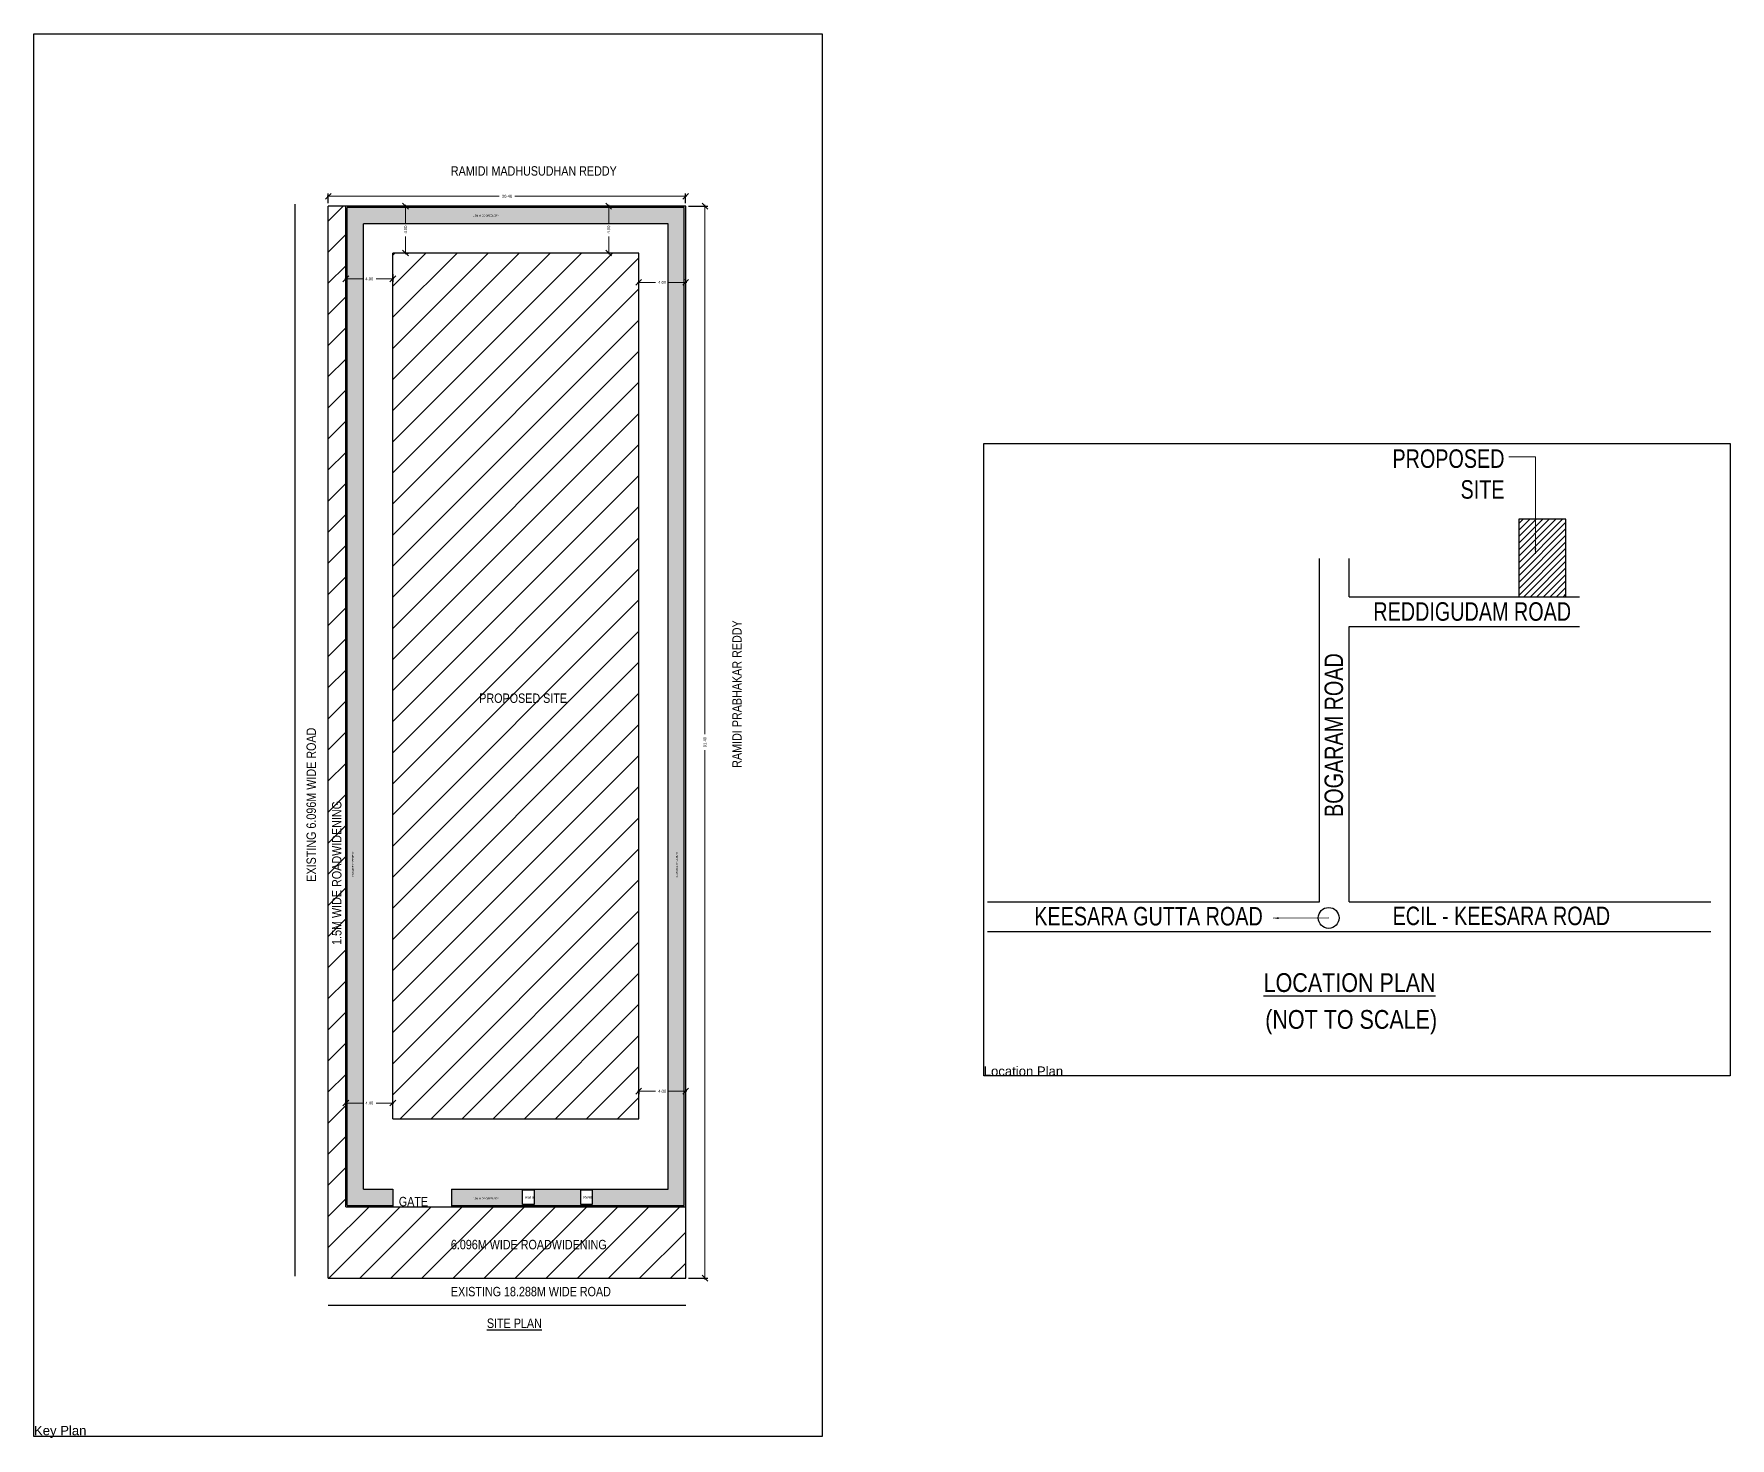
# Model space of a CAD drawing. Header units: metres. Extents: x 25391 to 25818, y 51852 to 52034.
# Drawn here: x 25614.7 to 25687.1, y 51974.1 to 52034 of the extents above; entities that cross this region are included whole.
import ezdxf

# ---------------------------------------------------------------- set-up
doc = ezdxf.new("R2010")
doc.units = ezdxf.units.M
doc.header["$MEASUREMENT"] = 0
doc.layers.get('0').update_dxf_attribs({"true_color": 0xffffff})
doc.layers.add('__BN_KeyPlan', color=7, linetype='Continuous', true_color=0x4682b4)
doc.layers.add('__BN_LocationPlan', color=7, linetype='Continuous', true_color=0x8b0000)
doc.layers.add('_Room', color=72, linetype='Continuous')
doc.layers.add('h', color=7, linetype='Continuous')
doc.styles.add('BuildNowFont', font='arial.ttf')
doc.styles.add('PreDCRFont', font='arial.ttf', dxfattribs={"height": 0.25})
doc.styles.add('ROMANC', font='BKANT.TTF', dxfattribs={"width": 0.8})
doc.styles.get("Standard").update_dxf_attribs({"font": 'swissc.ttf'})
doc.dimstyles.new('PDCR-PLOT-INT', dxfattribs={"dimtxt": 0.25, "dimasz": 0.23, "dimexe": 0.25, "dimexo": 0.25, "dimgap": 0.25, "dimtad": 0, "dimzin": 0, "dimdsep": 46, "dimtxsty": 'PreDCRFont', "dimblk": 'OBLIQUE', "dimcen": 0.5, "dimdle": 0.1, "dimadec": 0, "dimazin": 0, "dimtfac": 1, "dimtix": 1, "dimtofl": 0, "dimtmove": 1, "dimatfit": 1, "dimfxl": 1, "dimtolj": 1, "dimtzin": 0, "dimlwd": 15, "dimarcsym": 0})
pattern_1 = [(90, (-25300.77082, -51848.6513), (-0.3535533905, 0.3535533905), [0.09375, -0.6133567815]), (45, (-25300.7708, -51848.6513), (-0.3535533906, 0.3535533906), [0.09375, -0.40625]), (135, (-25300.7708, -51848.6513), (-0.3535533906, -0.3535533906), [0.09375, -0.40625])]

# ---------------------------------------------------------------- blocks, each defined once
blk = doc.blocks.new('_Oblique')
at = {"color": 0, "linetype": 'ByBlock', "lineweight": -2}
blk.add_line((-0.5, -0.5), (0.5, 0.5), dxfattribs=at)
blk = doc.blocks.new('*D48')
at = {"color": 0, "lineweight": 15, "ltscale": 2, "transparency": 16777216}
for p, q in [((4.23, 17.23), (5.75, 17.23)), ((8.43, 17.23), (6.91, 17.23))]:
    blk.add_line(p, q, dxfattribs=at)
at = {"layer": 'Defpoints', "color": 0, "ltscale": 2, "transparency": 16777216}
for p in [(4.33, 17.23), (4.33, 17.23), (8.33, 17.23)]:
    blk.add_point(p, dxfattribs=at)
at = {"color": 0, "lineweight": 15, "ltscale": 2, "transparency": 16777216, "xscale": 0.5, "yscale": 0.5, "zscale": 0.5, "rotation": 180}
blk.add_blockref('_Oblique', (4.33, 17.23), dxfattribs=at)
at = {"color": 0, "lineweight": 15, "ltscale": 2, "transparency": 16777216, "xscale": 0.5, "yscale": 0.5, "zscale": 0.5}
blk.add_blockref('_Oblique', (8.33, 17.23), dxfattribs=at)
at = {"color": 0, "ltscale": 2, "transparency": 16777216, "insert": (6.33, 17.23), "char_height": 0.25, "attachment_point": 5, "style": 'PreDCRFont'}
blk.add_mtext('\\A1;4.00', dxfattribs=at)
blk = doc.blocks.new('*D49')
at = {"color": 0, "lineweight": 15, "ltscale": 2, "transparency": 16777216}
for p, q in [((4.23, 87.5), (5.75, 87.5)), ((8.43, 87.5), (6.91, 87.5))]:
    blk.add_line(p, q, dxfattribs=at)
at = {"color": 0, "lineweight": -2, "ltscale": 2, "transparency": 16777216}
for p, q in [((4.33, 87.91), (4.33, 87.25)), ((8.33, 87.91), (8.33, 87.25))]:
    blk.add_line(p, q, dxfattribs=at)
at = {"layer": 'Defpoints', "color": 0, "ltscale": 2, "transparency": 16777216}
for p in [(4.33, 88.16), (4.33, 87.5), (8.33, 88.16)]:
    blk.add_point(p, dxfattribs=at)
at = {"color": 0, "lineweight": 15, "ltscale": 2, "transparency": 16777216, "xscale": 0.5, "yscale": 0.5, "zscale": 0.5, "rotation": 180}
blk.add_blockref('_Oblique', (4.33, 87.5), dxfattribs=at)
at = {"color": 0, "lineweight": 15, "ltscale": 2, "transparency": 16777216, "xscale": 0.5, "yscale": 0.5, "zscale": 0.5}
blk.add_blockref('_Oblique', (8.33, 87.5), dxfattribs=at)
at = {"color": 0, "ltscale": 2, "transparency": 16777216, "insert": (6.33, 87.5), "char_height": 0.25, "attachment_point": 5, "style": 'PreDCRFont'}
blk.add_mtext('\\A1;4.00', dxfattribs=at)
blk = doc.blocks.new('*D41')
at = {"color": 0, "lineweight": 15, "ltscale": 2, "transparency": 16777216}
for p, q in [((25408.97, 52033.75), (25408.97, 52032.23)), ((25408.97, 52029.55), (25408.97, 52031.07))]:
    blk.add_line(p, q, dxfattribs=at)
at = {"color": 0, "lineweight": -2, "ltscale": 2, "transparency": 16777216}
for p, q in [((25409.02, 52033.65), (25409.22, 52033.65)), ((25409.02, 52029.65), (25409.22, 52029.65))]:
    blk.add_line(p, q, dxfattribs=at)
at = {"layer": 'Defpoints', "color": 0, "ltscale": 2, "transparency": 16777216}
for p in [(25408.77, 52033.65), (25408.97, 52033.65), (25408.77, 52029.65)]:
    blk.add_point(p, dxfattribs=at)
at = {"color": 0, "lineweight": 15, "ltscale": 2, "transparency": 16777216, "xscale": 0.5, "yscale": 0.5, "zscale": 0.5}
for p, rotation in [((25408.97, 52033.65), 90), ((25408.97, 52029.65), 270)]:
    blk.add_blockref('_Oblique', p, dxfattribs=dict(at, rotation=rotation))
at = {"color": 0, "ltscale": 2, "transparency": 16777216, "insert": (25408.97, 52031.65), "char_height": 0.25, "attachment_point": 5, "rotation": 90, "style": 'PreDCRFont'}
blk.add_mtext('\\A1;4.00', dxfattribs=at)
blk = doc.blocks.new('*D42')
at = {"color": 0, "lineweight": -2, "ltscale": 2, "transparency": 16777216}
for p, q in [((25426.26, 52033.65), (25426.05, 52033.65)), ((25426.26, 52029.65), (25426.05, 52029.65))]:
    blk.add_line(p, q, dxfattribs=at)
at = {"color": 0, "lineweight": 15, "ltscale": 2, "transparency": 16777216}
for p, q in [((25426.3, 52033.75), (25426.3, 52032.23)), ((25426.3, 52029.55), (25426.3, 52031.07))]:
    blk.add_line(p, q, dxfattribs=at)
at = {"layer": 'Defpoints', "color": 0, "ltscale": 2, "transparency": 16777216}
for p in [(25426.3, 52033.65), (25426.51, 52033.65), (25426.51, 52029.65)]:
    blk.add_point(p, dxfattribs=at)
at = {"color": 0, "lineweight": 15, "ltscale": 2, "transparency": 16777216, "xscale": 0.5, "yscale": 0.5, "zscale": 0.5}
for p, rotation in [((25426.3, 52033.65), 90), ((25426.3, 52029.65), 270)]:
    blk.add_blockref('_Oblique', p, dxfattribs=dict(at, rotation=rotation))
at = {"color": 0, "ltscale": 2, "transparency": 16777216, "insert": (25426.3, 52031.65), "char_height": 0.25, "attachment_point": 5, "rotation": 90, "style": 'PreDCRFont'}
blk.add_mtext('\\A1;4.00', dxfattribs=at)
blk = doc.blocks.new('*D43')
at = {"color": 0, "lineweight": 15, "ltscale": 2, "transparency": 16777216}
for p, q in [((25428.76, 52027.15), (25430.28, 52027.15)), ((25432.96, 52027.15), (25431.44, 52027.15))]:
    blk.add_line(p, q, dxfattribs=at)
at = {"color": 0, "lineweight": -2, "ltscale": 2, "transparency": 16777216}
for p, q in [((25428.86, 52027.36), (25428.86, 52027.4)), ((25432.86, 52027.36), (25432.86, 52027.4))]:
    blk.add_line(p, q, dxfattribs=at)
at = {"layer": 'Defpoints', "color": 0, "ltscale": 2, "transparency": 16777216}
for p in [(25428.86, 52027.11), (25432.86, 52027.15), (25432.86, 52027.11)]:
    blk.add_point(p, dxfattribs=at)
at = {"color": 0, "lineweight": 15, "ltscale": 2, "transparency": 16777216, "xscale": 0.5, "yscale": 0.5, "zscale": 0.5, "rotation": 180}
blk.add_blockref('_Oblique', (25428.86, 52027.15), dxfattribs=at)
at = {"color": 0, "lineweight": 15, "ltscale": 2, "transparency": 16777216, "xscale": 0.5, "yscale": 0.5, "zscale": 0.5}
blk.add_blockref('_Oblique', (25432.86, 52027.15), dxfattribs=at)
at = {"color": 0, "ltscale": 2, "transparency": 16777216, "insert": (25430.86, 52027.15), "char_height": 0.25, "attachment_point": 5, "style": 'PreDCRFont'}
blk.add_mtext('\\A1;4.00', dxfattribs=at)
blk = doc.blocks.new('*D44')
at = {"color": 0, "lineweight": 15, "ltscale": 2, "transparency": 16777216}
for p, q in [((25428.76, 51958.19), (25430.28, 51958.19)), ((25432.96, 51958.19), (25431.44, 51958.19))]:
    blk.add_line(p, q, dxfattribs=at)
at = {"color": 0, "lineweight": -2, "ltscale": 2, "transparency": 16777216}
for p, q in [((25428.86, 51958.15), (25428.86, 51957.94)), ((25432.86, 51958.15), (25432.86, 51957.94))]:
    blk.add_line(p, q, dxfattribs=at)
at = {"layer": 'Defpoints', "color": 0, "ltscale": 2, "transparency": 16777216}
for p in [(25428.86, 51958.4), (25432.86, 51958.4), (25428.86, 51958.19)]:
    blk.add_point(p, dxfattribs=at)
at = {"color": 0, "lineweight": 15, "ltscale": 2, "transparency": 16777216, "xscale": 0.5, "yscale": 0.5, "zscale": 0.5, "rotation": 180}
blk.add_blockref('_Oblique', (25428.86, 51958.19), dxfattribs=at)
at = {"color": 0, "lineweight": 15, "ltscale": 2, "transparency": 16777216, "xscale": 0.5, "yscale": 0.5, "zscale": 0.5}
blk.add_blockref('_Oblique', (25432.86, 51958.19), dxfattribs=at)
at = {"color": 0, "ltscale": 2, "transparency": 16777216, "insert": (25430.86, 51958.19), "char_height": 0.25, "attachment_point": 5, "style": 'PreDCRFont'}
blk.add_mtext('\\A1;4.00', dxfattribs=at)
blk = doc.blocks.new('*D45')
at = {"color": 0, "lineweight": -2, "ltscale": 2, "transparency": 16777216}
for p, q in [((25433.11, 52033.65), (25434.76, 52033.65)), ((25433.11, 51942.25), (25434.76, 51942.25))]:
    blk.add_line(p, q, dxfattribs=at)
at = {"color": 0, "lineweight": 15, "ltscale": 2, "transparency": 16777216}
for p, q in [((25434.51, 52033.75), (25434.51, 51988.62)), ((25434.51, 51942.15), (25434.51, 51987.28))]:
    blk.add_line(p, q, dxfattribs=at)
at = {"layer": 'Defpoints', "color": 0, "ltscale": 2, "transparency": 16777216}
for p in [(25432.86, 52033.65), (25434.51, 52033.65), (25432.86, 51942.25)]:
    blk.add_point(p, dxfattribs=at)
at = {"color": 0, "lineweight": 15, "ltscale": 2, "transparency": 16777216, "xscale": 0.5, "yscale": 0.5, "zscale": 0.5}
for p, rotation in [((25434.51, 52033.65), 90), ((25434.51, 51942.25), 270)]:
    blk.add_blockref('_Oblique', p, dxfattribs=dict(at, rotation=rotation))
at = {"color": 0, "ltscale": 2, "transparency": 16777216, "insert": (25434.51, 51987.95), "char_height": 0.25, "attachment_point": 5, "rotation": 90, "style": 'PreDCRFont'}
blk.add_mtext('\\A1;91.40', dxfattribs=at)
blk = doc.blocks.new('*D46')
at = {"color": 0, "lineweight": 15, "ltscale": 2, "transparency": 16777216}
for p, q in [((25402.28, 52034.49), (25416.95, 52034.49)), ((25432.96, 52034.49), (25418.3, 52034.49))]:
    blk.add_line(p, q, dxfattribs=at)
at = {"color": 0, "lineweight": -2, "ltscale": 2, "transparency": 16777216}
for p, q in [((25402.38, 52033.9), (25402.38, 52034.74)), ((25432.86, 52033.9), (25432.86, 52034.74))]:
    blk.add_line(p, q, dxfattribs=at)
at = {"layer": 'Defpoints', "color": 0, "ltscale": 2, "transparency": 16777216}
for p in [(25402.38, 52034.49), (25402.38, 52033.65), (25432.86, 52033.65)]:
    blk.add_point(p, dxfattribs=at)
at = {"color": 0, "lineweight": 15, "ltscale": 2, "transparency": 16777216, "xscale": 0.5, "yscale": 0.5, "zscale": 0.5, "rotation": 180}
blk.add_blockref('_Oblique', (25402.38, 52034.49), dxfattribs=at)
at = {"color": 0, "lineweight": 15, "ltscale": 2, "transparency": 16777216, "xscale": 0.5, "yscale": 0.5, "zscale": 0.5}
blk.add_blockref('_Oblique', (25432.86, 52034.49), dxfattribs=at)
at = {"color": 0, "ltscale": 2, "transparency": 16777216, "insert": (25417.62, 52034.49), "char_height": 0.25, "attachment_point": 5, "style": 'PreDCRFont'}
blk.add_mtext('\\A1;30.48', dxfattribs=at)
blk = doc.blocks.new('A$Cd19a0185')
at = {"ltscale": 2}
h = blk.add_hatch(dxfattribs=at)
h.set_pattern_fill('GRASS', color=256, scale=0.5)
h.set_pattern_definition(pattern_1)
h.paths.add_polyline_path([(33.196, 93.579), (4.446, 93.579), (4.446, 53.8), (5.831, 53.801), (5.831, 92.194), (31.811, 92.194), (31.811, 53.807), (33.196, 53.807)])
h.paths.add_polyline_path([(15.124, 92.708), (17.067, 92.708), (17.067, 93.05), (15.124, 93.05)], flags=24)
h = blk.add_hatch(dxfattribs=at)
h.set_pattern_fill('GRASS', color=256, scale=0.5)
h.set_pattern_definition(pattern_1)
h.paths.add_polyline_path([(5.831, 53.801), (4.446, 53.8), (4.446, 8.505), (8.331, 8.505), (8.331, 9.89), (5.831, 9.89)])
h.paths.add_polyline_path([(33.196, 53.807), (31.811, 53.807), (31.811, 9.89), (13.331, 9.89), (13.331, 8.505), (33.196, 8.505)])
h.paths.add_polyline_path([(25.344, 9.825), (25.344, 8.579), (24.363, 8.579), (24.363, 9.825)], flags=16)
h.paths.add_polyline_path([(20.379, 9.818), (20.379, 8.571), (19.398, 8.571), (19.398, 9.818)], flags=16)
h.paths.add_polyline_path([(32.724, 36.412), (32.724, 38.355), (32.382, 38.355), (32.382, 36.412)], flags=24)
h.paths.add_polyline_path([(15.124, 8.911), (17.067, 8.911), (17.067, 9.254), (15.124, 9.254)], flags=24)
h.paths.add_polyline_path([(19.547, 8.97), (20.31, 8.97), (20.31, 9.388), (19.547, 9.388)], flags=8)
h.paths.add_polyline_path([(24.512, 8.977), (25.275, 8.977), (25.275, 9.396), (24.512, 9.396)], flags=8)
at = {"layer": 'h', "ltscale": 2, "transparency": 33554687}
h = blk.add_hatch(dxfattribs=at)
h.set_pattern_fill('ANSI31', color=8, scale=15)
h.set_pattern_definition([(45, (-25300.7708, -51848.6513), (-1.325825215, 1.325825215), [])])
h.paths.add_polyline_path([(4.331, 93.694), (2.831, 93.694), (2.831, 2.294), (33.311, 2.294), (33.311, 8.39), (4.331, 8.39)])
h.paths.add_polyline_path([(4.42, 30.433), (4.42, 42.455), (2.745, 42.455), (2.745, 30.433)], flags=9)
h.paths.add_polyline_path([(13.034, 4.291), (26.116, 4.291), (26.116, 5.966), (13.034, 5.966)], flags=24)
h = blk.add_hatch(dxfattribs=at)
h.set_pattern_fill('ANSI31', color=1, scale=15)
h.paths.add_polyline_path([(8.331, 15.89), (29.311, 15.89), (29.311, 89.694), (8.331, 89.694)])
h.paths.add_polyline_path([(15.433, 50.876), (22.648, 50.876), (22.648, 52.551), (15.433, 52.551)], flags=24)
at = {"color": 7, "ltscale": 2}
for p, q in [((0, 2.468), (0, 93.868)), ((33.311, 93.694), (2.831, 93.694)), ((2.831, 2.294), (2.831, 93.694)), ((4.331, 8.39), (4.331, 93.694)), ((33.196, 93.579), (4.446, 93.579)), ((4.446, 8.505), (4.446, 93.579)), ((33.196, 8.505), (33.196, 93.579)), ((33.311, 2.294), (33.311, 93.694)), ((31.811, 92.194), (5.831, 92.194)), ((5.831, 9.89), (5.831, 92.194)), ((31.811, 9.89), (31.811, 92.194)), ((29.311, 89.694), (8.331, 89.694)), ((8.331, 15.89), (8.331, 89.694)), ((29.311, 15.89), (29.311, 89.694)), ((8.331, 15.89), (29.311, 15.89)), ((5.831, 9.89), (8.331, 9.89)), ((8.331, 9.89), (8.331, 8.39)), ((13.331, 9.89), (31.811, 9.89)), ((13.331, 9.89), (13.331, 8.39)), ((4.331, 8.39), (33.311, 8.39)), ((4.446, 8.505), (8.331, 8.505)), ((13.331, 8.505), (33.196, 8.505)), ((2.831, 2.294), (33.311, 2.294)), ((2.831, 0), (33.311, 0))]:
    blk.add_line(p, q, dxfattribs=at)
for points in [[(19.398, 9.818), (20.379, 9.818), (20.379, 8.571), (19.398, 8.571)], [(24.363, 9.825), (25.344, 9.825), (25.344, 8.579), (24.363, 8.579)]]:
    blk.add_lwpolyline(points, close=True, dxfattribs=at)
at = {"char_height": 0.2, "attachment_point": 1}
for insert in [(19.615, 9.282), (24.58, 9.289)]:
    blk.add_mtext_dynamic_manual_height_columns('RWHP', width=0.73218, gutter_width=1, heights=[0], dxfattribs=dict(at, insert=insert))
at = {"layer": '_Room', "color": 0, "char_height": 0.8, "attachment_point": 1}
for s, insert in [('RAMIDI MADHUSUDHAN REDDY', (13.284, 97.097)), ('PROPOSED SITE', (15.704, 52.146)), ('GATE', (8.846, 9.228)), ('6.096M WIDE ROADWIDENING', (13.284, 5.561)), ('EXISTING 18.288M WIDE ROAD', (13.284, 1.555)), ('{\\LSITE PLAN}', (16.356, -1.144))]:
    blk.add_mtext_dynamic_manual_height_columns(s, width=14.22684, gutter_width=1.41, heights=[0], dxfattribs=dict(at, insert=insert))
at = {"layer": '_Room', "color": 0, "char_height": 0.15, "attachment_point": 1, "style": 'ROMANC'}
for insert in [(15.167, 92.957), (15.167, 9.161)]:
    blk.add_mtext_dynamic_manual_height_columns('1.5M WIDE GREENERY', width=2.54824, gutter_width=1.41, heights=[0], dxfattribs=dict(at, insert=insert))
at = {"layer": '_Room', "color": 0, "char_height": 0.8, "attachment_point": 1, "rotation": 90}
for s, width, insert in [('RAMIDI PRABHAKAR REDDY', 14.22684, (37.285, 45.81)), ('EXISTING 6.096M WIDE ROAD', 15.6291, (0.972, 36.095)), ('1.5M WIDE ROADWIDENING', 14.22684, (3.15, 30.713))]:
    blk.add_mtext_dynamic_manual_height_columns(s, width=width, gutter_width=1.41, heights=[0], dxfattribs=dict(at, insert=insert))
at = {"layer": '_Room', "color": 0, "char_height": 0.15, "attachment_point": 1, "rotation": 90, "style": 'ROMANC'}
for insert in [(4.853, 36.455), (32.475, 36.455)]:
    blk.add_mtext_dynamic_manual_height_columns('1.5M WIDE GREENERY', width=2.54824, gutter_width=1.41, heights=[0], dxfattribs=dict(at, insert=insert))
at = {"color": 7, "ltscale": 2}
for base, p1, p2, picture, middle in [((2.831, 94.532), (33.311, 93.694), (2.831, 93.694), '*D46', (18.071, 94.532)), ((33.311, 87.196), (29.311, 87.155), (33.311, 87.155), '*D43', (31.311, 87.196)), ((29.311, 18.235), (33.311, 18.445), (29.311, 18.445), '*D44', (31.311, 18.235))]:
    dim = blk.add_linear_dim(base=base, p1=p1, p2=p2, dimstyle='PDCR-PLOT-INT', override={"dimtxt": 0.9, "dimasz": 0.5}, dxfattribs=at)
    dim.commit()
    dim.dimension.update_dxf_attribs({"geometry": picture, "text_midpoint": middle, "insert": (-25399.553, -51939.953)})
for base, p1, p2, picture, middle in [((9.421, 93.694), (9.216, 89.694), (9.216, 93.694), '*D41', (9.421, 91.694)), ((26.748, 93.694), (26.954, 89.694), (26.954, 93.694), '*D42', (26.748, 91.694)), ((34.959, 93.694), (33.311, 2.294), (33.311, 93.694), '*D45', (34.959, 47.994))]:
    dim = blk.add_linear_dim(base=base, p1=p1, p2=p2, angle=90, dimstyle='PDCR-PLOT-INT', override={"dimtxt": 0.9, "dimasz": 0.5}, dxfattribs=at)
    dim.commit()
    dim.dimension.update_dxf_attribs({"geometry": picture, "text_midpoint": middle, "insert": (-25399.553, -51939.953)})
for base, p1, p2, picture, middle in [((4.331, 87.501), (8.331, 88.155), (4.331, 88.155), '*D49', (6.331, 87.501)), ((4.331, 17.229), (8.331, 17.229), (4.331, 17.229), '*D48', (6.331, 17.229))]:
    dim = blk.add_linear_dim(base=base, p1=p1, p2=p2, dimstyle='PDCR-PLOT-INT', override={"dimtxt": 0.9, "dimasz": 0.5}, dxfattribs=at)
    dim.commit()
    dim.dimension.update_dxf_attribs({"geometry": picture, "text_midpoint": middle})

msp = doc.modelspace()

# ---------------------------------------------------------------- hatches: boundary and pattern name
at = {"layer": 'h', "ltscale": 2, "transparency": 33554687}
h = msp.add_hatch(dxfattribs=at)
h.set_pattern_fill('ANSI31', scale=1.576406)
h.set_pattern_definition([(45, (-14504.5733, -29844.31059), (-0.139335884, 0.139335884), [])])
h.paths.add_polyline_path([(25678.0639, 52010.00844), (25680.0795, 52010.00844), (25680.0795, 52013.32189), (25678.0639, 52013.32189)])

# ---------------------------------------------------------------- linework, layer by layer
at = {"color": 7, "ltscale": 2}
for p, q in [((25669.56953, 51997.00549), (25669.56953, 52011.6372)), ((25670.83066, 52010.00844), (25670.83066, 52011.6372)), ((25670.83066, 52010.00844), (25680.6519, 52010.00844)), ((25670.83066, 51997.00549), (25670.83066, 52008.74732)), ((25670.83066, 52008.74732), (25680.6519, 52008.74732)), ((25655.40974, 51997.00549), (25669.56953, 51997.00549)), ((25670.83066, 51997.00549), (25686.25157, 51997.00549)), ((25655.40974, 51995.74437), (25686.25157, 51995.74437))]:
    msp.add_line(p, q, dxfattribs=at)
for points in [[(25655.24704, 52016.54018), (25687.07853, 52016.54018), (25687.07853, 51989.58672), (25655.24704, 51989.58672)], [(25678.0639, 52010.00844), (25680.0795, 52010.00844), (25680.0795, 52013.32189), (25678.0639, 52013.32189)]]:
    msp.add_lwpolyline(points, close=True, dxfattribs=at)
msp.add_circle((25669.96, 51996.32153), 0.44541, dxfattribs=at)
at = {"layer": '__BN_KeyPlan', "ltscale": 2}
msp.add_lwpolyline([(25614.7435, 52034.00567), (25648.36367, 52034.00567), (25648.36367, 51974.20905), (25614.7435, 51974.20905)], close=True, dxfattribs=at)
at = {"layer": '__BN_LocationPlan', "ltscale": 2}
msp.add_lwpolyline([(25655.24704, 52016.54018), (25687.07853, 52016.54018), (25687.07853, 51989.58672), (25655.24704, 51989.58672)], close=True, dxfattribs=at)

# ---------------------------------------------------------------- block references
at = {"color": 7, "ltscale": 2, "xscale": 0.5, "yscale": 0.5, "zscale": 0.5}
msp.add_blockref('A$Cd19a0185', (25625.88299, 51979.81643), dxfattribs=at)

# ---------------------------------------------------------------- texts
at = {"layer": '__BN_KeyPlan', "color": 145, "true_color": 0x4682b4, "insert": (25614.7465, 51974.40905), "char_height": 0.4, "width": 26.8961358, "attachment_point": 4, "style": 'BuildNowFont'}
msp.add_mtext('Key Plan', dxfattribs=at)
at = {"layer": '__BN_LocationPlan', "color": 16, "true_color": 0x8b0000, "insert": (25655.25004, 51989.78672), "char_height": 0.4, "width": 25.4651897, "attachment_point": 4, "style": 'BuildNowFont'}
msp.add_mtext('Location Plan', dxfattribs=at)
at = {"layer": '_Room', "color": 0, "char_height": 0.7882028, "attachment_point": 3, "style": 'ROMANC'}
for s, insert in [('\\pxt9;PROPOSED\\P SITE', (25677.45792, 52016.29555)), ('\\pxt9;REDDIGUDAM ROAD', (25680.29808, 52009.77823)), ('\\pxt9;KEESARA GUTTA ROAD', (25667.15076, 51996.78952)), ('\\pxt9;ECIL - KEESARA ROAD', (25681.96331, 51996.80339))]:
    msp.add_mtext_dynamic_manual_height_columns(s, width=10.9360687, gutter_width=2.2234, heights=[0], dxfattribs=dict(at, insert=insert))
at = {"layer": '_Room', "color": 0, "insert": (25669.78349, 52007.60591), "char_height": 0.7882028, "attachment_point": 3, "rotation": 90, "style": 'ROMANC'}
msp.add_mtext_dynamic_manual_height_columns('\\pxt9;BOGARAM ROAD', width=10.9360687, gutter_width=2.2234, heights=[0], dxfattribs=at)
at = {"layer": '_Room', "color": 0, "char_height": 0.8, "attachment_point": 1}
for s, insert in [('{\\LLOCATION PLAN}', (25667.18668, 51993.96518)), ('(NOT TO SCALE)', (25667.25427, 51992.39488))]:
    msp.add_mtext_dynamic_manual_height_columns(s, width=14.2268401, gutter_width=1.41042, heights=[0], dxfattribs=dict(at, insert=insert))

# ---------------------------------------------------------------- leaders
at = {"color": 7, "ltscale": 2}
for points in [[(25678.77696, 52011.84527), (25678.77696, 52015.97116), (25677.64615, 52015.97116)], [(25667.59157, 51996.31154), (25669.96, 51996.32153)]]:
    msp.add_leader(points, dimstyle='PDCR-PLOT-INT', override={"dimgap": 0.25, "dimtad": 0}, dxfattribs=at)

doc.saveas('drawing.dxf')
